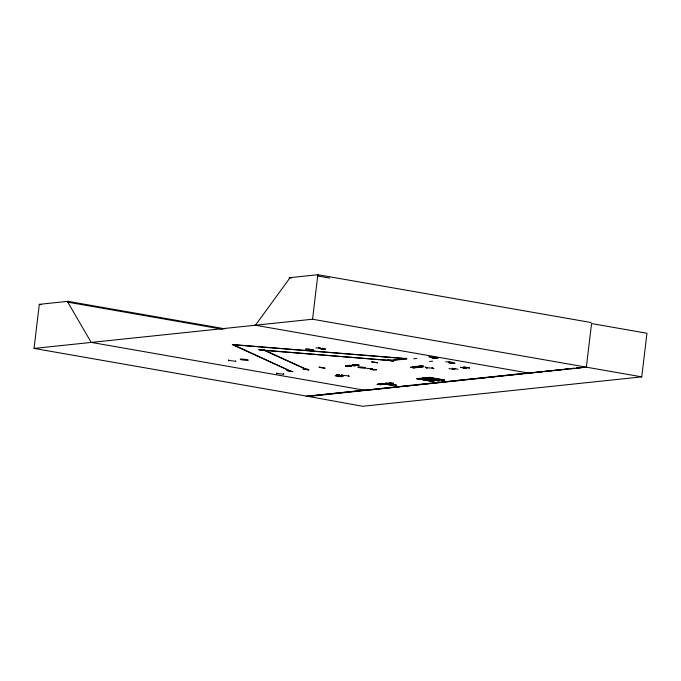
<?xml version="1.0" encoding="UTF-8"?>
<svg xmlns="http://www.w3.org/2000/svg" width="681" height="681" viewBox="0 0 681 681"><rect width="100%" height="100%" fill="white"/><g stroke="black" fill="none" stroke-linecap="round" stroke-linejoin="round"><path stroke-width="1.02" d="M412.601 366.914L413.656 366.982M343.173 376.006L336.72 375.188L343.147 376.099M528.013 372.958L307.293 396.231L34.05 348.417L39.302 304.347L67.87 301.334L224.909 328.821M399.9 386.646L365.076 390.315L91.186 342.39L67.777 302.16L67.87 301.334M259.444 349.549C259.921 348.587 259.129 350.162 260.304 349.804C255.137 349.072 263.692 350.621 260.959 349.915L262.789 350.068L259.691 349.523M591.099 322.53L317.857 274.715L289.289 277.729L289.136 278.997L255.409 325.254M34.05 348.417L312.545 319.227L317.857 274.715M307.25 396.589L586.35 367.17L591.551 323.56L646.95 333.256L641.749 376.865L362.658 406.285L307.293 396.231M322.675 348.28L322.896 348.936M318.538 347.982L323.245 349.021L322.828 348.28M323.288 348.374L323.049 349.021L322.726 348.306M349.191 365.237L348.944 365.62L351.268 366.029M349.353 365.978L350.392 366.046L348.493 365.782L349.276 365.748L348.995 365.365M350.885 365.901L351.532 365.884L349.719 365.178M351.234 365.927L351.983 365.935L348.093 365.748L349.293 365.74M354.733 365.51L352.749 365.22C352.486 364.871 352.068 365.782 354.282 365.484M356.614 365.348L353.226 365.169L353.294 364.582M353.703 364.658L355.15 364.939M354.009 365.067L352.664 365.339L353.465 364.786L357.236 365.399L354.307 365.11L354.818 365.05M306.51 369.391L264.875 350.264L391.132 360.564L406.991 358.887L405.45 358.504L405.919 358.146M417.41 367.536L413.529 366.719M417.24 366.684C417.3 366.335 417.913 366.659 416.84 366.352M418.194 366.123L417.717 366.633L421.726 366.863L418.177 366.472L419.079 366.089M423.778 366.284L421.037 366.284L423.029 366.727L423.08 366.267M423.029 366.727L421.599 366.063M341.683 376.678L335.324 375.657M228.467 360.794L228.654 360.028M228.501 360.751L228.935 360.053M235.771 361.637L235.66 360.87M276.392 373.733L276.886 372.958L276.724 373.682M276.903 373.435L283.287 374.175M283.594 373.809L283.339 374.567L283.841 373.835M393.312 385.557L387.583 384.467M454.687 369.587L448.975 368.557M460.475 367.348L466.502 368.395L460.611 367.306M286.948 370.6L292.949 371.656L287.084 370.541M308.816 369.928L302.96 368.881L308.919 369.928M377.47 362.82L371.485 361.832L377.495 362.777M434.708 357.133L428.834 356.793L434.853 357.133M451.767 362.105L445.749 361.756M367.229 368.412L372.728 368.685M372.558 368.676L367.042 368.455M320.479 347.872L315.848 347.914M386.008 383.965L383.301 383.624L384.356 383.641M335.307 375.708L341.76 376.661M307.403 369.213L304.39 369.519M307.65 369.247L304.364 369.562M390.834 360.155L387.821 360.462M391.081 360.189L387.787 360.504M416.951 378.687L432.869 381.454L416.636 378.721M433.882 381.377L417.657 378.627L418.057 378.44M431.192 380.168L419.453 378.423L430.196 380.27M438.206 380.764L421.897 378.159L422.424 378.091M423.224 377.887L439.049 380.824M423.42 378.032L439.219 380.815M443.569 380.356L427.881 377.521M428.979 377.283L444.616 380.092M430.256 380.262L419.556 378.33M436.521 379.598L425.821 377.666M443.297 380.373L427.362 377.58M444.591 380.1L428.894 377.436M425.506 367.127L427.2 368.132L425.225 367.144M341.99 375.461L341.939 374.805M341.7 375.478L341.615 374.72M380.713 384.697L376.933 384.314L380.202 384.612M382.892 384.254L380.143 383.931L384.11 384.416M417.862 378.61L433.993 381.215M385.701 383.871L384.024 383.624M416.729 358.393L413.767 358.759M357.806 365.254L356.265 365.169M338.746 376.218L339.819 375.623M338.67 376.218L340.074 375.665M416.091 367.204L414.967 367.085M353.252 364.948L355.337 365.127M380.551 384.535L381.224 384.654L378.227 384.127L380.926 384.271M410.915 366.991L411.367 367.033M420.203 366.906L417.913 366.616M454.985 368.796L452.141 369.017M463.463 367.842L466.647 367.578M390.434 385.02L393.346 384.782M393.618 384.765L390.639 385.054M289.919 371.111L290.481 371.136M322.079 367.749L321.832 367.774M375.01 362.352L374.507 362.326M390.605 360.7L390.366 360.649M431.839 357.04L435.023 358.044M448.745 362.003L451.699 362.922M358.913 365.127L356.546 364.82L359.236 365.186M417.87 367.178L418.866 367.348M420.16 366.974L420.654 366.974L417.436 366.659M423.727 366.65L423.165 366.71M413.707 367.825L414.363 367.757M452.116 368.225L457.981 369.213M463.77 367.016L469.507 367.987M379.598 383.982L378.61 384.093M383.99 383.522L387.038 384.11M388.272 383.071L392.103 383.531M380.219 384.569L381.275 384.356L379.64 384.05M387.6 384.527L393.312 385.574M402.011 386.425L412.567 385.31M414.678 385.088L451.614 381.19M453.725 380.968L464.28 379.853M466.391 379.632L503.327 375.742M505.438 375.52L509.66 375.069M511.772 374.848L522.327 373.741M524.438 373.511L561.459 369.613M563.57 369.391L567.809 368.94M569.92 368.719L574.151 368.276M576.271 368.046L583.677 367.272M432.648 361.185L429.532 361.466M306.067 396.291L364.437 390.204M542.212 371.656L528.66 373.069L254.771 325.143M544.298 371.434L548.469 371M550.554 370.787L560.982 369.698M563.068 369.477L568.286 368.932M570.372 368.719L574.543 368.285M576.628 368.063L580.799 367.629M387.744 360.121L393.431 361.185M387.744 360.138L393.601 361.168M422.629 365.706L419.641 366.029M419.879 366.123L422.892 365.799L419.879 366.08M339.198 374.763L336.218 375.095M373.69 369.681L370.302 368.744M235.456 361.245L229.003 360.47M412.882 367.68L410.813 367.391L413.869 367.91M418.849 366.965L415.087 366.795M380.619 384.22L379.317 384.127L379.972 384.101M412.32 366.829L413.682 366.931M352.341 364.888L353.039 364.897M352.775 364.939L353.362 364.956M417.266 366.404L417.853 366.421M449.281 362.113L451.954 363.016M306.22 369.408L264.049 350.349L390.383 360.547L389.983 360.36L405.85 358.691L232.332 344.688L290.395 371.085L233.149 344.595L405.45 358.504M342.075 375.214L348.425 375.912M415.631 367.008C413.997 366.838 417.836 367.391 415.665 367.246M321.023 349.055L325.688 349.064L321.091 349.021M418.483 367.076L419.224 366.974M380.943 384.399L381.377 384.297M426.349 367.655L432.648 368.217M420.466 365.791L421.113 365.901M337.129 374.865L337.682 374.959M376.542 369.809L370.839 369.562L376.406 369.766M431.984 357.865L438.019 358.257L432.154 357.883M448.932 362.777L454.934 363.203M417.487 366.727L415.648 366.736M381.249 383.965L380.543 383.982L382.441 384.178M415.18 366.999L414.397 366.982L416.678 367.612L414.635 367.365L416.346 367.578L415.223 367.374M382.041 383.999C380.39 383.42 386.604 384.612 382.416 384.058M414.686 366.812L417.453 367.17M348.978 376.355L348.527 375.571L348.953 376.321M420.756 366.633L422.68 366.761L421.965 366.557M373.435 369.664L369.919 368.651M387.404 383.658C380.934 382.662 391.592 384.731 385.778 383.48L388.706 383.675L386.51 383.403M421.233 366.659L422.297 366.719L419.973 366.404L421.173 366.429L420.747 366.574M356.742 365.195L358.18 365.297L357.465 365.093M419.385 366.455L418.151 366.48M415.844 367.042L414.746 367.033L415.24 367.085M413.784 367.595C418.875 368.234 410.345 366.591 413.009 367.459M415.316 367.05L416.278 367.119M415.563 367.042L416.449 367.153M413.384 367.527C418.279 368.157 410.422 366.753 413.597 367.502M317.704 275.984L329.63 278.061M289.289 277.729L291.383 278.095M312.545 319.227L585.796 367.042M586.35 367.17L641.749 376.865M463.65 366.999L469.507 368.012M67.777 302.16L222.721 329.272M421.794 366.157L422.578 366.318M39.302 304.347L41.396 304.713M352.792 364.854L354.58 365.11M425.991 377.649L436.623 379.504M424.995 377.751L435.874 379.666L425.242 377.819M420.339 378.244L431.218 380.16M392.911 383.267L393.405 383.352L389.626 382.977L392.894 383.275M380.228 384.476L378.696 384.203M319.1 367.153L325.075 368.217L319.219 367.144M339.138 374.814L336.431 375.129M416.968 366.965L415.836 366.71M415.01 366.727L419.028 366.94M356.257 365.11C356.231 364.607 354.656 365.186 357.797 365.237M415.87 367.144L416.389 367.212M448.898 362.828L454.797 363.101M432.239 367.766L433.925 368.727L432.009 367.749M348.587 375.52L348.672 376.278M422.203 378.151L438.241 380.764M382.228 383.709L384.935 384.075L382.228 383.709M346.944 365.833C342.356 365.569 355.635 366.846 346.944 365.833M347.276 365.893L349.208 366.14L347.276 365.893M345.914 366.029L349.047 366.463L345.463 366.003L348.638 366.421L345.914 366.029M384.552 384.024L383.488 383.973L384.552 384.016M417.223 366.77L418.457 366.897L417.223 366.77M260.602 349.43L263.734 349.966L262.892 349.719C268.008 350.443 259.452 348.893 262.236 349.608L260.602 349.43M351.422 365.356L355.048 365.85L351.422 365.356M385.889 383.131L390.426 383.752L385.889 383.131M390.732 384.152L396.614 385.225L390.741 384.161M306.859 349.83A4.137 0.46 6.8 0 0 313.618 350.375A4.137 0.46 6.8 0 0 308.323 349.217A4.137 0.46 6.8 0 0 306.859 349.83A4.137 0.46 6.8 0 0 313.618 350.383A4.137 0.46 6.8 0 0 308.323 349.225A4.137 0.46 6.8 0 0 306.859 349.838M241.576 359.738A4.12 0.46 6.8 0 0 248.301 360.275A4.12 0.46 6.8 0 0 243.032 359.125A4.12 0.46 6.8 0 0 241.576 359.738M359.066 367.57A4.137 0.46 6.8 0 0 365.825 368.123A4.137 0.46 6.8 0 0 360.53 366.957A4.137 0.46 6.8 0 0 359.066 367.57"/></g></svg>
